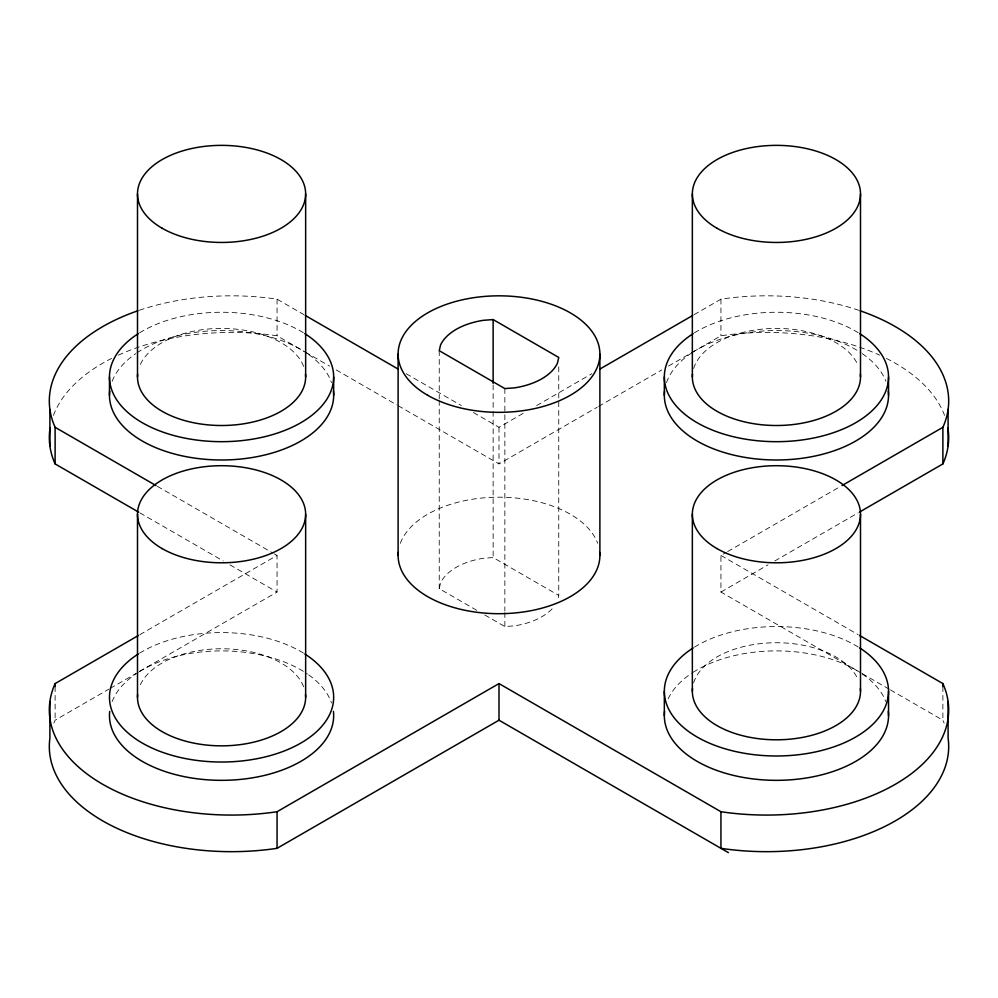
<?xml version="1.0" encoding="UTF-8"?>
<svg xmlns="http://www.w3.org/2000/svg" width="998" height="998" viewBox="0 0 998 998"><rect width="100%" height="100%" fill="white"/><g stroke="black" fill="none" stroke-linecap="round" stroke-linejoin="round"><path stroke-width="0.75" stroke-dasharray="4.99 3.74" d="M476.732 610.314L439.245 588.67L440.53 583.007A60.529 34.942 0 0 1 483.331 558.294L493.137 557.545L558.755 595.432L557.47 601.095M139.857 634.653L277.057 555.437L277.057 592.051L137.163 672.814M473.439 412.548L499 427.306L524.561 412.548M536.662 405.562L591.814 373.726M694.047 314.694L720.943 299.163A182.16 105.164 0 0 1 858.667 310.266M53.88 723.126A182.16 105.164 0 0 1 55.115 720.194L108.919 689.131M110.267 688.346L135.815 673.6M398.115 405.675L499 463.92L597.191 407.221M598.538 406.448L661.761 369.946M668.485 366.066L690.005 353.641M691.352 352.868L720.943 335.777A182.16 105.164 0 0 1 879.637 355.163M860.837 672.814L720.943 592.051L720.943 555.437L726.319 552.331M727.667 551.557L840.653 486.325M720.943 592.051L768.023 564.868M774.747 560.988L858.143 512.847M484.779 614.955L504.863 626.557L514.669 625.808A60.529 34.942 0 0 0 554.476 606.036M139.333 310.266A182.16 105.164 0 0 1 277.057 299.163L303.953 314.694M406.186 373.726L461.338 405.562M720.943 555.437L858.143 634.653M118.363 355.163A182.16 105.164 0 0 1 277.057 335.777L303.953 351.308M305.301 352.082L329.515 366.066M336.239 369.946L396.767 404.901M862.185 673.6L889.081 689.131M890.428 689.905L942.885 720.194A182.16 105.164 0 0 1 944.12 723.126M157.347 486.325L273.015 553.117M274.363 553.89L277.057 555.437M139.857 512.847L223.253 560.988M229.977 564.868L277.057 592.051M942.885 686.636L942.885 720.194M720.943 299.163L720.943 335.777M558.755 366.802L558.755 595.432M504.863 388.584L504.863 611.001M504.863 612.56L504.863 626.557M499 427.306L499 463.92M493.137 384.904L493.137 409.791M493.137 411.351L493.137 557.545M439.245 350.697L439.245 398.913M439.245 400.472L439.245 588.67M277.057 299.163L277.057 335.777M55.115 686.636L55.115 720.194M886.386 358.407A182.16 105.164 0 0 1 944.557 415.368M400.323 543.311A100.885 58.246 0 0 1 499 497.191A100.885 58.246 0 0 1 597.677 543.311M53.443 415.368A182.16 105.164 0 0 1 111.614 358.407M693.635 368.524A84.069 48.54 0 0 1 772.776 328.467A84.069 48.54 0 0 1 857.644 364.407M668.149 698.862A112.1 64.72 0 0 1 691.851 673.139M693.148 672.29A112.1 64.72 0 0 1 861.012 673.139M862.284 673.999A112.1 64.72 0 0 1 885.862 701.594M666.489 382.621A112.1 64.72 0 0 1 691.851 352.793M693.148 351.957A112.1 64.72 0 0 1 861.012 352.793M862.284 353.654A112.1 64.72 0 0 1 885.862 381.248M112.138 381.248A112.1 64.72 0 0 1 135.716 353.654M136.988 352.793A112.1 64.72 0 0 1 307.421 353.654M308.681 354.539A112.1 64.72 0 0 1 331.511 382.621M112.138 701.594A112.1 64.72 0 0 1 138.285 672.29M139.608 671.467A112.1 64.72 0 0 1 307.421 673.999M308.681 674.873A112.1 64.72 0 0 1 331.511 702.966M693.635 682.832A84.069 48.54 0 0 1 772.776 642.774A84.069 48.54 0 0 1 857.644 678.702M140.356 684.74A84.069 48.54 0 0 1 225.224 648.812A84.069 48.54 0 0 1 304.365 688.87M140.356 364.407A84.069 48.54 0 0 1 225.224 328.467A84.069 48.54 0 0 1 304.365 368.524M694.471 332.821A112.1 64.72 0 0 1 858.392 332.821M694.471 647.116A112.1 64.72 0 0 1 858.392 647.116M139.608 332.821A112.1 64.72 0 0 1 303.529 332.821M139.608 653.154A112.1 64.72 0 0 1 303.529 653.154"/><path stroke-width="1.5" d="M55.115 686.636L55.115 683.58L138.51 635.427M599.885 369.06L692.699 315.48M55.115 683.58A182.16 105.164 0 0 0 277.057 811.723L499 683.58L720.943 811.723A182.16 105.164 0 0 0 942.885 683.58L942.885 686.636M842 485.552L942.885 427.306A182.16 105.164 0 0 0 860.101 310.765M49.9 701.507L49.9 738.121A182.16 105.164 0 0 0 277.057 848.325L499 720.194L728.39 852.629M859.49 512.061L942.885 463.92A182.16 105.164 0 0 0 947.888 427.818M493.137 319.572L483.331 320.321A60.529 34.942 0 0 0 440.53 345.034L439.245 350.697L504.863 388.584L514.669 387.835A60.529 34.942 0 0 0 557.47 363.122L558.755 357.459L493.137 319.572L493.137 383.344M305.301 315.48L398.115 369.06M859.49 635.427L942.885 683.58M137.899 310.765A182.16 105.164 0 0 0 55.115 427.306L156 485.552M50.112 427.818A182.16 105.164 0 0 0 55.115 463.92L138.51 512.061M948.1 409.38L948.1 445.994M948.1 701.507L948.1 738.121A182.16 105.164 0 0 1 720.943 848.325L720.943 811.723M942.885 427.306L942.885 463.92M888.532 376.97L888.532 395.27M888.532 691.265L888.532 715.616M860.501 193.911L860.501 376.97M860.501 514.257L860.501 691.265M692.35 193.911L692.35 376.97M692.35 514.257L692.35 691.265M664.331 376.97L664.331 395.27M664.331 691.265L664.331 715.616M599.885 354.078L599.885 555.437M499 683.58L499 720.194M398.115 354.078L398.115 555.437M333.669 376.97L333.669 395.27M305.65 193.911L305.65 376.97M305.65 514.257L305.65 697.315M277.057 811.723L277.057 848.325M137.499 193.911L137.499 376.97M137.499 514.257L137.499 697.315M109.468 376.97L109.468 395.27M55.115 427.306L55.115 463.92M49.9 409.38L49.9 445.994M599.748 552.405A100.885 58.246 0 0 1 499 613.695A100.885 58.246 0 0 1 398.252 552.405M860.363 374.163A84.069 48.54 0 0 1 776.432 425.51A84.069 48.54 0 0 1 692.5 374.163M888.295 711.399A112.1 64.72 0 0 1 776.432 780.336A112.1 64.72 0 0 1 664.568 711.399M888.295 391.054A112.1 64.72 0 0 1 776.432 459.991A112.1 64.72 0 0 1 664.568 391.054M333.432 391.054A112.1 64.72 0 0 1 221.568 459.991A112.1 64.72 0 0 1 109.705 391.054M333.432 711.399A112.1 64.72 0 0 1 221.568 780.336A112.1 64.72 0 0 1 109.705 711.399M860.363 688.458A84.069 48.54 0 0 1 776.432 739.805A84.069 48.54 0 0 1 692.5 688.458M305.5 694.496A84.069 48.54 0 0 1 221.568 745.843A84.069 48.54 0 0 1 137.637 694.496M305.5 374.163A84.069 48.54 0 0 1 221.568 425.51A84.069 48.54 0 0 1 137.637 374.163M859.715 333.644A112.1 64.72 0 0 1 854.3 423.514A112.1 64.72 0 0 1 698.55 423.514A112.1 64.72 0 0 1 693.148 333.644M859.715 647.952A112.1 64.72 0 0 1 854.3 737.821A112.1 64.72 0 0 1 698.55 737.821A112.1 64.72 0 0 1 693.148 647.952M304.852 333.644A112.1 64.72 0 0 1 299.45 423.514A112.1 64.72 0 0 1 143.7 423.514A112.1 64.72 0 0 1 138.285 333.644M304.852 653.989A112.1 64.72 0 0 1 299.45 743.859A112.1 64.72 0 0 1 143.7 743.859A112.1 64.72 0 0 1 138.285 653.989M427.655 395.27A100.885 58.246 0 0 0 596.455 369.16A100.885 58.246 0 0 0 472.89 297.816A100.885 58.246 0 0 0 427.655 395.27M716.976 228.23A84.069 48.54 0 0 0 857.644 206.474A84.069 48.54 0 0 0 754.675 147.018A84.069 48.54 0 0 0 716.976 228.23M716.976 548.576A84.069 48.54 0 0 0 857.644 526.819A84.069 48.54 0 0 0 754.675 467.363A84.069 48.54 0 0 0 716.976 548.576M162.125 548.576A84.069 48.54 0 0 0 302.781 526.819A84.069 48.54 0 0 0 199.812 467.363A84.069 48.54 0 0 0 162.125 548.576M162.125 228.23A84.069 48.54 0 0 0 302.781 206.474A84.069 48.54 0 0 0 199.812 147.018A84.069 48.54 0 0 0 162.125 228.23"/></g></svg>
